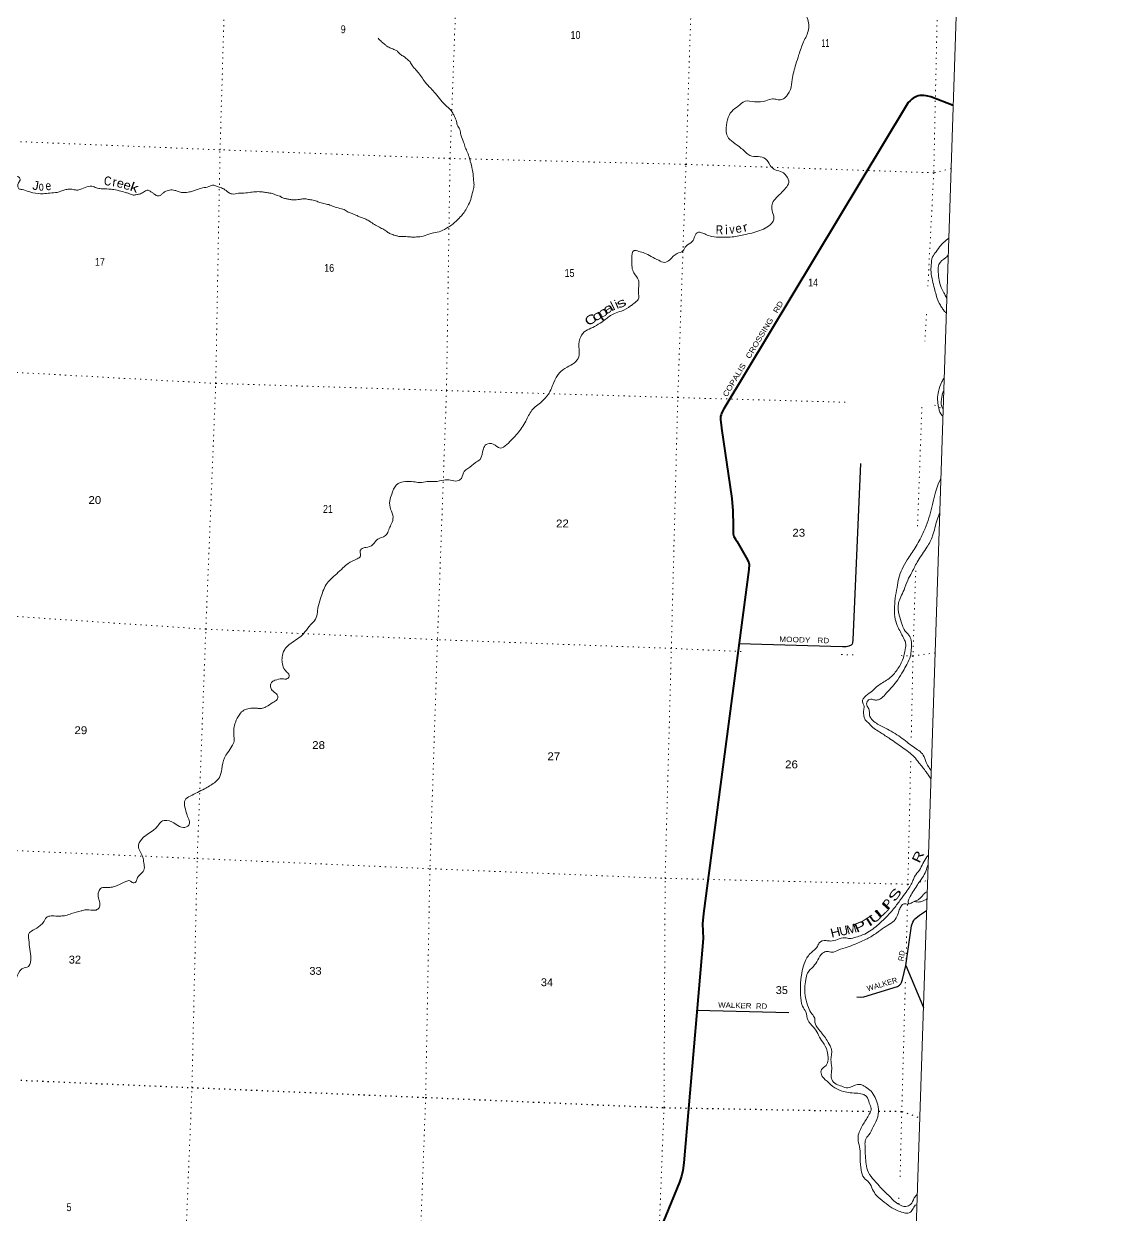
# Model space of a CAD drawing. Header units: feet. Extents: x -845745 to -745759, y -170898 to 15581.
# Drawn here: x -769746 to -745759, y -109903 to -83303 of the extents above; entities that cross this region are included whole.
import ezdxf
from ezdxf.enums import TextEntityAlignment as Align

# ---------------------------------------------------------------- set-up
doc = ezdxf.new("R2010")
doc.units = ezdxf.units.FT
doc.header["$LTSCALE"] = 80
doc.linetypes.add('DOTTED', pattern=[1.5, 0.3, -1.2])
for name, color, linetype, lineweight in [('26', 7, 'Continuous', 40), ('29', 7, 'Continuous', 25), ('39', 7, 'Continuous', 13), ('4', 7, 'Continuous', 13), ('6', 7, 'DOTTED', 25), ('7', 7, 'DOTTED', 13)]:
    doc.layers.add(name, color=color, linetype=linetype, lineweight=lineweight)
for name, color, linetype in [('27', 7, 'Continuous'), ('30', 7, 'Continuous'), ('41', 7, 'Continuous')]:
    doc.layers.add(name, color=color, linetype=linetype)

msp = doc.modelspace()

# ---------------------------------------------------------------- linework, layer by layer
at = {"layer": '26'}
msp.add_lwpolyline([(-748977.03, -85126.24), (-749476.04, -84937.37), (-749541.74, -84919.16), (-749581.79, -84911.52), (-749630.05, -84906.16), (-749678.29, -84906.64), (-749722.32, -84908.2), (-749763.1, -84914.44), (-749797.7, -84923.71), (-749843.03, -84946.63), (-749869.31, -84965.03), (-749899.56, -84986.62), (-749940.02, -85023.2), (-749980.46, -85064.65), (-750030.6, -85132.16), (-754104.51, -91904.51), (-754151.88, -91999.79), (-754165.53, -92040.76), (-754173.58, -92079.21), (-754173.33, -92144.14), (-754153.23, -92333.92), (-754151.3, -92336.01), (-753926.22, -93906.54), (-753898.77, -94185.72), (-753897.58, -94520.31), (-753890.42, -94699.95), (-753877.98, -94757.07), (-753842.63, -94816.66), (-753808.34, -94866.34), (-753601.09, -95229), (-753573.86, -95279.84), (-753545.27, -95346.02), (-753538.77, -95385.18), (-753545.06, -95497.18), (-754559.25, -103187.09), (-754576.2, -103418.2), (-754566.59, -103743.04), (-754997.04, -108756.82), (-755021.78, -108929.19), (-755045.69, -109053.48), (-755092.18, -109190.49), (-760909.65, -123374.85)], dxfattribs=at)
at = {"layer": '29'}
for p, q in [((-750032.05, -104346.34), (-749642.64, -105281.31)), ((-754704, -105343.59), (-752646.93, -105399.03))]:
    msp.add_line(p, q, dxfattribs=at)
for points in [[(-751051.23, -93129.95), (-751217.66, -97064.75), (-751223.95, -97131.95), (-751237.57, -97162.59), (-751260.72, -97187.14), (-751311.9, -97208.14), (-751371.04, -97221.63), (-751447.62, -97225.29), (-753763.62, -97154.37)], [(-750032.05, -104346.34), (-749907.02, -103459.75), (-749878.28, -103374.8), (-749857.6, -103338.01), (-749839.21, -103312.72), (-749811.63, -103285.12), (-749728.52, -103222.89), (-749571.16, -103116.81)], [(-751133.62, -105048.22), (-751046.98, -105053.36), (-750976.23, -105043.94), (-750221.5, -104814.14), (-750173.61, -104784.33), (-750148.33, -104754.44), (-750132.24, -104724.55), (-750106.66, -104659.44), (-750032.05, -104346.34)]]:
    msp.add_lwpolyline(points, dxfattribs=at)
at = {"layer": '39'}
for points in [[(-754775, -79126.87), (-754791.04, -79183.04), (-754681.38, -79405.09), (-754585.17, -79561.55), (-754495.76, -79697.56), (-754349.25, -79755.28), (-754201.33, -79774.85), (-754034.63, -79775.02), (-753852.08, -79836.09), (-753658.39, -79921.7), (-753532.23, -79986.7), (-753456.46, -79947.3), (-753390.74, -79853.25), (-753269.64, -79891.93), (-753206.62, -79980.72), (-753122.87, -80052.19), (-752978.39, -80001.27), (-752804.43, -79913.25), (-752683.58, -79849.39), (-752594.81, -79838.62), (-752464.41, -79897.75), (-752361.95, -79951.82), (-752305.32, -80050.43), (-752290.88, -80149.47), (-752312.58, -80412.02), (-752305.38, -80653.53), (-752232.99, -80760.76), (-752141.23, -80832.53), (-752025.98, -80921.25), (-751982.28, -80989.22), (-751934.48, -81109.6), (-751915.78, -81311.34), (-751932.17, -81429.34), (-752046.75, -81595.96), (-752173.17, -81701.83), (-752291.57, -81753.71), (-752400.09, -81809.99), (-752427.86, -81855.19), (-752430.15, -81917.43), (-752398.01, -82081.46), (-752353.08, -82334.43), (-752338.34, -82425.44), (-752319.29, -82562.86), (-752314.39, -82812.32), (-752290.87, -82992.12), (-752253.98, -83136.23), (-752207.07, -83280.71), (-752210.6, -83431.35), (-752321.21, -83708.69), (-752424.03, -83992.35), (-752492.17, -84206.93), (-752576.99, -84547.55), (-752615.42, -84773.29), (-752671.48, -84877.75), (-752728.22, -84946.01), (-752810.44, -84997.23), (-752916.75, -84993.27), (-753012.66, -84979.66), (-753160.79, -85020.39), (-753414.78, -85045.12), (-753629.25, -85033.12), (-753783.89, -85141.96), (-753926.8, -85259.27), (-754018.2, -85450.88), (-754050.9, -85684.88), (-754023.6, -85816.56), (-753893.93, -85950.05), (-753712.1, -86085.48), (-753614.91, -86173.53), (-753519.13, -86245.44), (-753335.26, -86270.37), (-753170.4, -86320.73), (-753067.32, -86467.3), (-752956.45, -86565.91), (-752797.68, -86618.05), (-752706.28, -86699.86), (-752651.49, -86848.65), (-752722.41, -86974.68), (-752831.14, -87091.25), (-752958.36, -87219.21), (-753025.11, -87341.37), (-753023.96, -87474.09), (-752984.03, -87644.45), (-753013.35, -87731.81), (-753138.2, -87849.8), (-753299.61, -87924.21), (-753652.61, -88019.64), (-753957.7, -88068.61), (-754160.66, -88071.11), (-754367.04, -88057.4), (-754507.83, -88007.94)], [(-761828.81, -83626.49), (-761749.3, -83703.83), (-761677.23, -83764.81), (-761630.49, -83804.75), (-761541.63, -83846.25), (-761452.62, -83883.73), (-761391.69, -83920.18), (-761335.81, -83984.58), (-761253.19, -84031.88), (-761200.58, -84076.05), (-761130.51, -84136.96), (-761075.29, -84219.43), (-761021.71, -84291.78), (-760946.35, -84372.99), (-760776.17, -84606.49), (-760652.66, -84743.76), (-760548.41, -84858.21), (-760425.49, -85011.55), (-760290.1, -85153.29), (-760198.92, -85241.12), (-760147.64, -85321.43), (-760113.97, -85389.02), (-760082.38, -85458.55), (-760059.99, -85559.9), (-760005.58, -85664.45), (-759979.92, -85786.03), (-759917.47, -85945.16), (-759881.86, -86069.11), (-759829.53, -86175.6), (-759786.33, -86311.9), (-759761.35, -86397.26), (-759724.68, -86547.39), (-759703.7, -86686.89), (-759693.86, -86801.85), (-759686.47, -86928.77), (-759714.89, -87046.33), (-759757.64, -87225.67), (-759825.35, -87373.93), (-759887.87, -87490.21), (-759968, -87593.78), (-760066.11, -87694.67), (-760157.61, -87779.73), (-760262.57, -87848.2), (-760424.42, -87934.65), (-760592.68, -87976.64), (-760694.15, -88005.04), (-760864.7, -88054.98), (-761003.77, -88067.9), (-761106.14, -88066.11), (-761238.38, -88057.17), (-761346.84, -88057.15), (-761420.47, -88038.33), (-761527.68, -88004.19), (-761610.52, -87962.91), (-761702.58, -87899.18), (-761799.17, -87849.35), (-761911.37, -87786.87), (-762017.25, -87716.6), (-762103.88, -87669.15), (-762220.68, -87622.58), (-762299.8, -87589.49), (-762408.65, -87545.23), (-762499.74, -87509.68), (-762584, -87452.26), (-762643.58, -87433.96), (-762790.91, -87398.33), (-762905.7, -87351.84), (-763013.2, -87325.73), (-763130.59, -87295.23), (-763223.76, -87261.61), (-763339.21, -87233.19), (-763435.05, -87217.57), (-763495.07, -87211.31), (-763584.07, -87228.11), (-763648.55, -87233.75), (-763738.96, -87234.41), (-763824.92, -87223.17), (-763900.7, -87208.29), (-763976.03, -87181.36), (-764035.18, -87151.02), (-764098.77, -87132.57), (-764197.81, -87094.71), (-764273.66, -87081.84), (-764363.56, -87068.44), (-764413.48, -87060.56), (-764499.59, -87053.33), (-764574.02, -87056.59), (-764642.59, -87064.1), (-764705.14, -87071.82), (-764868.5, -87089.87), (-764948.88, -87090.9)], [(-764948.88, -87090.9), (-765087.95, -87103.82), (-765175.1, -87070.43), (-765278.68, -86992.19), (-765379.57, -86950.24), (-765462.86, -86921.01), (-765530.76, -86910.44), (-765610.17, -86939.66), (-765753.91, -86970.5), (-765894.16, -87015.54), (-765951.06, -87033.53), (-766040.42, -87060.36), (-766107.21, -87073.96), (-766191.52, -87072.83), (-766297.1, -87048.8), (-766370.5, -87023.96), (-766486.77, -87017.62), (-766598.78, -87059.7), (-766650.33, -87095.98), (-766700.17, -87140.36), (-766784.41, -87137.23), (-766853.07, -87092.46), (-766905.97, -87056.31), (-766969.05, -87023.81), (-767046.23, -87047.08), (-767138.56, -87099.93), (-767223.62, -87118.88), (-767298.35, -87130.18), (-767383.64, -87100.87), (-767451.1, -87078.26), (-767578.37, -87043.37), (-767735.65, -87005.35), (-767845.75, -86995.23), (-768018.18, -86986.8), (-768123.97, -86968.8), (-768225.09, -86932.87), (-768295.59, -86938.29), (-768446.09, -86988.98), (-768541.62, -87019.61), (-768645.48, -87003.68), (-768739.68, -86998.17), (-768832.61, -87012.8), (-768999.37, -87068.92), (-769160.65, -87085.04), (-769309.82, -87099.59), (-769545.99, -87076.74), (-769633.51, -87053.38), (-769784.48, -87007.56), (-769854.02, -86986.88), (-769877.96, -86927.69), (-769863.34, -86857.87), (-769828.23, -86776.75), (-769864.49, -86725.14), (-769987.96, -86750.71), (-770072.1, -86854.13), (-770181.89, -86890.25), (-770323.17, -86963.4), (-770435.86, -86969.26), (-770565.52, -86890.05), (-770673.11, -86811.67), (-770756.72, -86681.91), (-770837.12, -86628.66), (-770962.75, -86603.88), (-771159.32, -86596.57), (-771287.78, -86539.52), (-771461.57, -86458.68), (-771548.79, -86427.29), (-771676.19, -86450.7), (-771733.33, -86420.43), (-771817.22, -86352.97), (-771940.92, -86330.28), (-772131.03, -86311.15), (-772216.84, -86295.89), (-772263.72, -86259.97), (-772264.78, -86179.52), (-772277.73, -86094.6), (-772390.89, -86058.23), (-772518.42, -86139.93), (-772598.71, -86193.24), (-772670.91, -86244.83), (-772742.23, -86218.05), (-772745.3, -86137.53), (-772767.76, -86038.18), (-772830.55, -85997.65), (-772954.84, -85991.02), (-773089.8, -86056.36), (-773181.53, -86147.44), (-773288.34, -86211.82), (-773382.98, -86218.35), (-773497.7, -86169.85), (-773644.27, -86168.42)], [(-754507.83, -88007.94), (-754598.85, -87970.38), (-754670.76, -87959.66), (-754750.3, -88047.17), (-754807.03, -88169.7), (-754945.33, -88271.11), (-755015.5, -88377.06), (-755148.17, -88434.45), (-755310.01, -88575.18), (-755426.63, -88633.17), (-755557.54, -88588.09), (-755723.08, -88501.52), (-755874.95, -88425.51), (-756004.15, -88388.54), (-756107.86, -88368.6), (-756158.85, -88553.67), (-756153.82, -88744.84), (-756114.19, -88868.94), (-756009.62, -89029.64), (-756001.57, -89138.5), (-756013.12, -89288.85), (-756015.45, -89461.65), (-756115.13, -89550.42), (-756185.54, -89608.11), (-756392.55, -89721.03), (-756543.2, -89775.74), (-756666.2, -89843.54), (-756755.11, -89912.61), (-757073.54, -90105.82), (-757223.21, -90188.71), (-757317.22, -90342.02), (-757337.96, -90578.47), (-757339.92, -90741.24), (-757441.29, -90876.18), (-757605.74, -90978.63), (-757785.34, -91110.66), (-757901.54, -91321.45), (-758023.39, -91576.26), (-758174.3, -91747.55), (-758390.13, -91936.54), (-758527.65, -92180.71), (-758714.57, -92457.22), (-758952.53, -92701.68), (-759102.2, -92784.57), (-759255.55, -92694.43), (-759412.53, -92702.66), (-759476.39, -92800.81), (-759551.29, -93035.24), (-759654.38, -93107.8), (-759819.94, -93240.36), (-759902.6, -93303.63), (-759966.6, -93460.06), (-760061.16, -93518.87), (-760213.01, -93497.14), (-760359.66, -93497.72), (-760555.77, -93532.64), (-760728.42, -93530.24), (-760903.96, -93551.86), (-761035.9, -93534.89), (-761212.49, -93530.33), (-761422.34, -93610.98), (-761524.21, -93814.26), (-761567.93, -93965.42), (-761548.56, -94149.08), (-761494.73, -94323.98), (-761528.27, -94471.5), (-761578.39, -94578.19), (-761626.87, -94695), (-761709.91, -94768.31), (-761834.18, -94815.95), (-761945.21, -94940.49), (-762104.25, -95004.93), (-762187.37, -95025.97), (-762232.15, -95096.67), (-762221.8, -95197.58), (-762298.37, -95259.06), (-762499, -95362.17), (-762613.08, -95460.45), (-762752.42, -95589.97), (-762895.91, -95723.35), (-762986.29, -95832.56), (-763114.14, -96141.43), (-763174.18, -96354.3), (-763185.82, -96452.38), (-763227.75, -96609.63), (-763366.11, -96767.33), (-763496.67, -96931.34), (-763627.39, -97045.09), (-763781.88, -97149.92), (-763902.57, -97264.04), (-763949.95, -97350.73)], [(-749074.98, -88090.6), (-749190.53, -88191.95), (-749254.36, -88254.13), (-749357.46, -88394.87), (-749436.2, -88511.9), (-749468.84, -88689.6), (-749472.66, -88848.28), (-749439.48, -89038.49), (-749395.97, -89221.04), (-749358.86, -89359.12), (-749304.44, -89517.96), (-749249.66, -89612.47), (-749202.25, -89688.62), (-749130.28, -89766.56)], [(-749087.53, -88472.25), (-749103.8, -88490.61), (-749142.26, -88524.16), (-749297.56, -88678.39), (-749311.26, -88832.68), (-749305.44, -88947.48), (-749275.16, -89107.43), (-749203.2, -89280.98), (-749163.51, -89348.8), (-749143.07, -89393.79), (-749119.66, -89446.1)], [(-749178.23, -91217.96), (-749232.1, -91300.74), (-749302.47, -91518.06), (-749326.27, -91686.74), (-749317.93, -91787.44), (-749301.49, -91886.56), (-749222.79, -92057.23), (-749206.53, -92072.71)], [(-749187.79, -91507.49), (-749200.02, -91527.37), (-749238.31, -91689.85), (-749206.23, -91904.07), (-749201.06, -91909.82)], [(-749252.19, -93458.42), (-749275.77, -93505.39), (-749484.98, -94225.82), (-749655.7, -94693.92), (-749830.2, -95015.12), (-750004.78, -95284.05), (-750120.69, -95486.8), (-750194.41, -95689.12), (-750232.24, -95898.8), (-750271.25, -96140.6), (-750286.42, -96389.32), (-750272.24, -96604.96), (-750204.96, -96796.43), (-750139.33, -96923.52), (-750071.99, -97058.7), (-750040.69, -97136.26), (-750050.01, -97280.66), (-750097.73, -97485.95), (-750231.68, -97742.32), (-750407.32, -97930.79), (-750641.96, -98084.9), (-750820.22, -98235.08), (-750965.2, -98354.33), (-751001.66, -98417.31), (-750988.49, -98496.2), (-750968.57, -98555.24), (-750980.5, -98661.35), (-750970.59, -98774.3), (-750941.44, -98855.8), (-750879.4, -98916.4), (-750819.5, -98980.95), (-750596.59, -99146.05), (-750392.56, -99278.28), (-750104.71, -99479.97), (-749849.09, -99684.48), (-749741.41, -99815.14), (-749583.31, -100019.63), (-749533.83, -100088.13), (-749473.84, -100168.91)], [(-749277.37, -94221.22), (-749336.51, -94387.8), (-749437.74, -94742.11), (-749562.53, -95000.95), (-749762.22, -95297.09), (-749902.56, -95563.27), (-749993.22, -95734.8), (-750075.4, -95948.86), (-750149.65, -96110.95), (-750198.94, -96249.84), (-750182.53, -96513.81), (-750123.56, -96713.02), (-750071.97, -96839.58), (-749966.15, -96966.14), (-749915.9, -97074.56), (-749915.84, -97291.68), (-749932.82, -97425.75), (-750014.27, -97619.73), (-750095.95, -97765.46), (-750215.58, -97960.04), (-750335.59, -98110.37), (-750467.49, -98256.24), (-750582.16, -98370.59), (-750647.75, -98406.35), (-750738.31, -98411.02), (-750818.02, -98393.98), (-750902.4, -98449.14), (-750898.07, -98549.82), (-750856.67, -98625.75), (-750848.69, -98736.61), (-750815.68, -98822.28), (-750720.64, -98914.27), (-750492.32, -99041.37), (-750152.31, -99245), (-749861.04, -99462.9), (-749646.74, -99643.76), (-749577.6, -99806.5), (-749516.7, -99922.58), (-749467.03, -99998.19)], [(-763949.95, -97350.73), (-763974.87, -97482.49), (-763967.34, -97605.4), (-763915.89, -97735.98), (-763846.26, -97808.93), (-763814.23, -97866.41), (-763858.93, -97935.11), (-763971.63, -97940.97), (-764135.5, -97973.07), (-764211.49, -98018.5), (-764232.35, -98094.11), (-764207.44, -98181.49), (-764149.25, -98237.93), (-764072.12, -98325.23), (-764084.88, -98399.14), (-764177.87, -98470.07), (-764336.08, -98566.71), (-764435.84, -98603.21), (-764488.07, -98603.28), (-764566.07, -98594.34), (-764708.93, -98601.09), (-764826.89, -98640.93), (-764920.55, -98729.93), (-765017.67, -98913.28), (-765048.69, -99046.82), (-765049.23, -99225.72), (-765047.27, -99336.36), (-765093.53, -99447.22), (-765191.25, -99592.36), (-765261.58, -99702.32), (-765323.09, -99955.35), (-765374.16, -100142.42), (-765486.97, -100260.86), (-765708.91, -100397.35), (-766028.24, -100560.38), (-766141.95, -100648.62), (-766143.84, -100809.38), (-766096.18, -100988.07), (-766060.23, -101212.55), (-766178.64, -101264.44), (-766342.69, -101192), (-766546.34, -101104.01), (-766671.88, -101131.51), (-766747.56, -101223.18), (-767156.5, -101583.91), (-767183.96, -101675.36), (-767148.2, -101795.3), (-767086.65, -101924.24), (-767065.3, -102053.7), (-767054.12, -102186.8), (-767120.28, -102292.9), (-767201.68, -102376.32), (-767219.8, -102431.93), (-767258.11, -102490.82), (-767304.62, -102499.14), (-767377.21, -102452.21), (-767466.2, -102469.01), (-767656.21, -102556.43), (-767745.72, -102587.28), (-767820.53, -102600.58), (-767945.04, -102599.97), (-768007.66, -102609.7), (-768071.01, -102693.79), (-768078.33, -102838.26), (-768046.06, -102944), (-768048.49, -103010.25), (-768064.3, -103057.91), (-768130.33, -103105.72), (-768290.87, -103101.76), (-768385.37, -103104.27), (-768466.56, -103127.39), (-768677.6, -103185.88), (-768809.68, -103227.21), (-768920.66, -103241.17), (-769033.14, -103241.01), (-769165.75, -103242.11), (-769239.06, -103269.54), (-769311.61, -103385.45), (-769380.39, -103453.26), (-769542.98, -103559.79), (-769634.11, -103634.8), (-769637.28, -103721.13), (-769620.81, -103928.81), (-769592.45, -104140.95), (-769589.9, -104235.54), (-769611.12, -104321.19), (-769642.98, -104368.26), (-769771.05, -104409.73), (-769831.35, -104465.79), (-769933.3, -104671.07), (-770025.51, -104884.76)], [(-749530.37, -101881.79), (-749566.18, -101919.21), (-749733.2, -102215.81), (-749838.73, -102354.63), (-749876.15, -102443.7), (-750002.9, -102668.17), (-750117.05, -102822.74), (-750258.74, -103016.5), (-750466.46, -103258.06), (-750676.43, -103451.28), (-750954.59, -103641.97), (-751221.05, -103732.58), (-751287.75, -103744.17), (-751395.48, -103724.08), (-751563.66, -103764.07), (-751721.59, -103798.4), (-751815.64, -103788.87), (-751970.15, -103839.42), (-752009.28, -103920.39), (-752150.99, -104059.86), (-752286.81, -104257.86), (-752348.42, -104458.61), (-752386.68, -104734.62), (-752386.61, -105006.02), (-752343.6, -105256.9), (-752271.96, -105384.21), (-752226.29, -105562.82), (-752097.66, -105724.41), (-751921.66, -106018.44), (-751811.74, -106197.43), (-751780.5, -106331.27), (-751772.82, -106450.17), (-751817.73, -106579.17), (-751921.56, -106671.81), (-751923.54, -106780.3), (-751796.54, -106931.77), (-751623.18, -107078.95), (-751427.33, -107160.61), (-751275.77, -107190.38), (-751105.43, -107200.73), (-750971.99, -107231.83), (-750913.22, -107272.21), (-750852.41, -107421.23), (-750810.7, -107543.4), (-750851.53, -107670.55), (-750983.93, -107884.75), (-751048.68, -108006.99), (-751097.6, -108135.84), (-751100.24, -108262.39), (-751062.68, -108442.71), (-751056.75, -108664.07), (-751031.95, -108918.3), (-750969.94, -109089.48), (-750859.37, -109196.12), (-750776.72, -109351.98), (-750693.18, -109483.75), (-750515.96, -109635.09), (-750345.81, -109760.03), (-750096.61, -109865.79), (-749989.96, -109881.24), (-749934, -109859.72), (-749873.73, -109775.77), (-749800.54, -109693.97), (-749788.41, -109694.32)], [(-749536.58, -102087.38), (-749662.68, -102380.03), (-749723.73, -102466.68), (-749792.32, -102567.44), (-749877.64, -102702.98), (-749956.87, -102836.74), (-749978.78, -102886.18), (-749986.49, -102932.13), (-749975.86, -102970.73), (-750033.95, -102966.56), (-750108.98, -102985.88), (-750161.78, -103056.29), (-750199.49, -103153.39), (-750248.42, -103282.25), (-750361.16, -103398.68), (-750519.37, -103495.32), (-750688.64, -103619.7), (-750902.26, -103748.46), (-751167.82, -103869.26), (-751344.91, -103933.03), (-751544.28, -104002.01), (-751684.6, -104049.06), (-751792.48, -104032.99), (-751894.32, -104071.42), (-752000.29, -104222.27), (-752102.03, -104367.26), (-752231.99, -104515.21), (-752267.47, -104660.65), (-752294.38, -104846.61), (-752274.42, -105068.49), (-752210.1, -105285.99), (-752136.96, -105427.43), (-752070.3, -105526.4), (-752065.3, -105609.01), (-751981.08, -105777), (-751814.1, -105988.26), (-751727.36, -106142.27), (-751695.99, -106217.82), (-751708.71, -106454.57), (-751692.76, -106622.02), (-751700.6, -106780.55), (-751690.61, -106891.49), (-751590, -106995.75), (-751467.26, -107044.54), (-751327.96, -107079.88), (-751116.32, -107005.32), (-751022.27, -107014.85), (-750908.07, -107077.4), (-750785.54, -107186.49), (-750706.46, -107330.16), (-750650.47, -107501.11), (-750662.74, -107725.82), (-750765.5, -107953.19), (-750862.48, -108132.52), (-750936.74, -108240.33), (-750947.25, -108362.57), (-750927.1, -108743.28), (-750891.32, -108917.5), (-750779.68, -109104.59), (-750692.81, -109200.3), (-750575.25, -109335.35), (-750418.09, -109485.94), (-750327.13, -109579.79), (-750212.04, -109672.52), (-750033.35, -109729.43), (-749929.69, -109685.36), (-749847.9, -109541.14), (-749780.67, -109459.12)], [(-749975.87, -102970.74), (-749952.17, -102966.88), (-749877.33, -102927.5), (-749761.15, -102876.3), (-749702.07, -102825.09), (-749644.96, -102762.08), (-749605.57, -102722.69), (-749557.36, -102697.9)], [(-749845.81, -102913.79), (-749780.84, -102925.53), (-749684.34, -102917.65), (-749615.42, -102888.11), (-749581.94, -102868.42), (-749562.34, -102849.27)]]:
    msp.add_spline(points, degree=3, dxfattribs=at)
at = {"layer": '4'}
msp.add_lwpolyline([(-838938.61, 15580.59), (-807880.31, 14447.97), (-776820.49, 13358.06), (-745759.19, 12310.89), (-751809.61, -170897.82), (-783122.91, -169842.15), (-814434.73, -168743.41)], dxfattribs=at)
at = {"layer": '6'}
for points in [[(-780945.85, -106558.71), (-776730.5, -106643.75), (-771370.9, -106843.08), (-765988.33, -107073.42), (-760766.09, -107293.77), (-755439.69, -107522.02), (-750818.74, -107605.48)], [(-750637.67, -107599.59), (-750126.03, -107605.05), (-749724.1, -107747.65)]]:
    msp.add_lwpolyline(points, dxfattribs=at)
at = {"layer": '7'}
for p, q in [((-749573.94, -89789.67), (-749612.26, -90395.38)), ((-749676.36, -91866.59), (-749775.64, -94568.84)), ((-749391.62, -91824.91), (-749201.1, -91911.38)), ((-751213.58, -97406.26), (-751490.46, -97397.97)), ((-749726.72, -102481.23), (-749549.08, -102448.34)), ((-750000.34, -102980.76), (-750032.1, -104337.69)), ((-750188.97, -109536.68), (-750192.79, -109695.35))]:
    msp.add_line(p, q, dxfattribs=at)
for points in [[(-766713.88, -124571.81), (-766615.94, -123062.59), (-766427.92, -117999.46), (-766206.07, -112453.08), (-765988.33, -107073.42), (-765870.6, -101955.4), (-765678.28, -96830.1), (-765456.42, -91338.01), (-765361.07, -86118.64), (-765196.83, -80718.89), (-765246.24, -78776.37)], [(-759929.24, -78955.2), (-760021.03, -80891.28), (-760220.18, -86311.85), (-760300.23, -91497.61), (-760500.76, -97064.88), (-760670.72, -102182.96), (-760766.09, -107293.77), (-760967.25, -112714.26), (-761186.5, -118244.65), (-761337.01, -123325.26), (-761363.75, -124751.74)], [(-755873.98, -117614.14), (-755650.66, -112936.12), (-755439.69, -107522.02), (-755414.15, -102398.56), (-755275.55, -97259.21), (-755131.94, -91655.65), (-754948.49, -86443.58), (-754774.44, -81050.22), (-754736.47, -79128.65)], [(-749303.15, -79308.86), (-749294.25, -81302.28), (-749411.71, -86631.4), (-749542.98, -89165.6)], [(-749023.66, -86538.35), (-749411.71, -86631.4), (-754948.49, -86443.58), (-760220.18, -86311.85), (-765361.07, -86118.64), (-770754.11, -85899.97), (-776046.92, -85687.05)], [(-776115.32, -90829.01), (-770742.35, -91046.93), (-765456.42, -91338.01), (-760300.23, -91497.61), (-755131.94, -91655.65), (-751315.51, -91761.4)], [(-749814.76, -95524.32), (-749876.58, -97425.83), (-749916.72, -99338.2)], [(-753713.44, -97329.37), (-755275.55, -97259.21), (-760500.76, -97064.88), (-765678.28, -96830.1), (-771040.08, -96471.87), (-776401.71, -96163.91)], [(-749381.09, -97361.16), (-749876.58, -97425.83), (-750221.88, -97421.03)], [(-749926.78, -99776.08), (-749989.79, -102529.94), (-749992.39, -102641.01)], [(-776558.38, -101521.72), (-771222.93, -101722.16), (-765870.6, -101955.4), (-760670.72, -102182.96), (-755414.15, -102398.56), (-749989.79, -102529.94), (-749913.45, -102515.81)], [(-750046.12, -104719.14), (-750126.03, -107605.05), (-750165.9, -109127.42)]]:
    msp.add_lwpolyline(points, dxfattribs=at)

# ---------------------------------------------------------------- texts
at = {"layer": '27', "width": 1.2}
msp.add_text('COPALIS   CROSSING   RD', height=120, rotation=58.971, dxfattribs=at).set_placement((-754033.41, -91650.52))
at = {"layer": '30'}
for s, rotation, width, p in [('MOODY   RD', 358.246, 1.15, (-752866.03, -97111.82)), ('RD', 81.973, 0.9, (-750089.73, -104254.06)), ('WALKER  RD', 358.456, 1.1, (-754231.08, -105286.31))]:
    msp.add_text(s, height=120, rotation=rotation, dxfattribs=dict(at, width=width)).set_placement(p)
msp.add_text('WALKER', height=120, rotation=16.934, dxfattribs=at).set_placement((-750883.49, -104925.33))
at = {"layer": '41'}
for s, rotation, width, p in [('C', 353.27, 0.85, (-767881.73, -86913.91)), ('J', 350.915, 1.05, (-769495.31, -87013.01)), ('o', 2.119, 0.75, (-769353.05, -87031.14)), ('e', 5.627, 0.85, (-769188.61, -87019.47)), ('e', 345.224, 1.05, (-767609.38, -86960.83)), ('e', 343.908, 1.1, (-767459.76, -87004.3)), ('k', 340.483, 1.35, (-767307.2, -87051.62)), ('r', 13.698, 1.15, (-753603.07, -87940.32)), ('R', 359.397, 0.85, (-754202.49, -88003.97)), ('v', 3.758, 0.85, (-753913.54, -87994.12)), ('e', 9.031, 0.95, (-753757.65, -87970.76)), ('a', 29.414, 1.55, (-756641.08, -89748.51)), ('l', 26.466, 1.1, (-756541.1, -89696.49)), ('i', 24.259, 1.1, (-756460.36, -89665.06)), ('s', 24.838, 1.55, (-756353.88, -89625.99)), ('C', 30.807, 1.35, (-757028.88, -89997.34)), ('o', 31.688, 1.55, (-756885.84, -89905.48)), ('p', 31.688, 1.65, (-756766.1, -89836.29)), ('R', 64.106, 1.35, (-749674.13, -101958.14)), ('S', 53.805, 1.7, (-750200.43, -102821.7)), ('I', 47.623, 2.2, (-750406.03, -103085.99)), ('U', 37.766, 1.55, (-750646.83, -103332.85)), ('L', 44.343, 2.1, (-750516.54, -103203.88)), ('P', 24.155, 1.45, (-751015.87, -103564.06)), ('T', 33.137, 1.8, (-750803.82, -103451.97)), ('H', 13.535, 1.15, (-751587.07, -103699.86))]:
    msp.add_text(s, height=200, rotation=rotation, dxfattribs=dict(at, width=width)).set_placement(p, align=Align.CENTER)
for s, rotation, p in [('r', 353.193, (-767728.86, -86933.88)), ('i', 2.014, (-754040.24, -88004.36)), ('P', 50.997, (-750363.99, -103026.02)), ('U', 12.639, (-751403.51, -103667.03)), ('M', 15.288, (-751223.17, -103626.04))]:
    msp.add_text(s, height=200, rotation=rotation, dxfattribs=at).set_placement(p, align=Align.CENTER)
at = {"layer": '7'}
for s, width, p in [('9', 0.85, (-762663.13, -83512.03)), ('10', 0.85, (-757527.72, -83640.5)), ('11', 0.65, (-751924.64, -83820.66)), ('17', 0.85, (-768155.51, -88709)), ('16', 0.85, (-763032.5, -88844.55)), ('15', 0.85, (-757660.22, -88959.08)), ('14', 0.85, (-752218.27, -89171.54)), ('20', 1.1, (-768302.01, -94032.46)), ('21', 0.85, (-763060.05, -94231.4)), ('22', 1.1, (-757851.69, -94555.68)), ('23', 1.1, (-752572.08, -94762.65)), ('29', 1.1, (-768614.47, -99175.67)), ('28', 1.1, (-763301.47, -99508.05)), ('27', 1.1, (-758045.28, -99757.99)), ('26', 1.1, (-752733.26, -99938.8)), ('32', 1.05, (-768740.39, -104301.8)), ('33', 1.05, (-763364.05, -104553.41)), ('34', 1.05, (-758191.42, -104807.88)), ('35', 1.05, (-752943.65, -104983.07)), ('5', 0.85, (-768790.71, -109834.29))]:
    msp.add_text(s, height=175, dxfattribs=dict(at, width=width)).set_placement(p)

doc.saveas('drawing.dxf')
